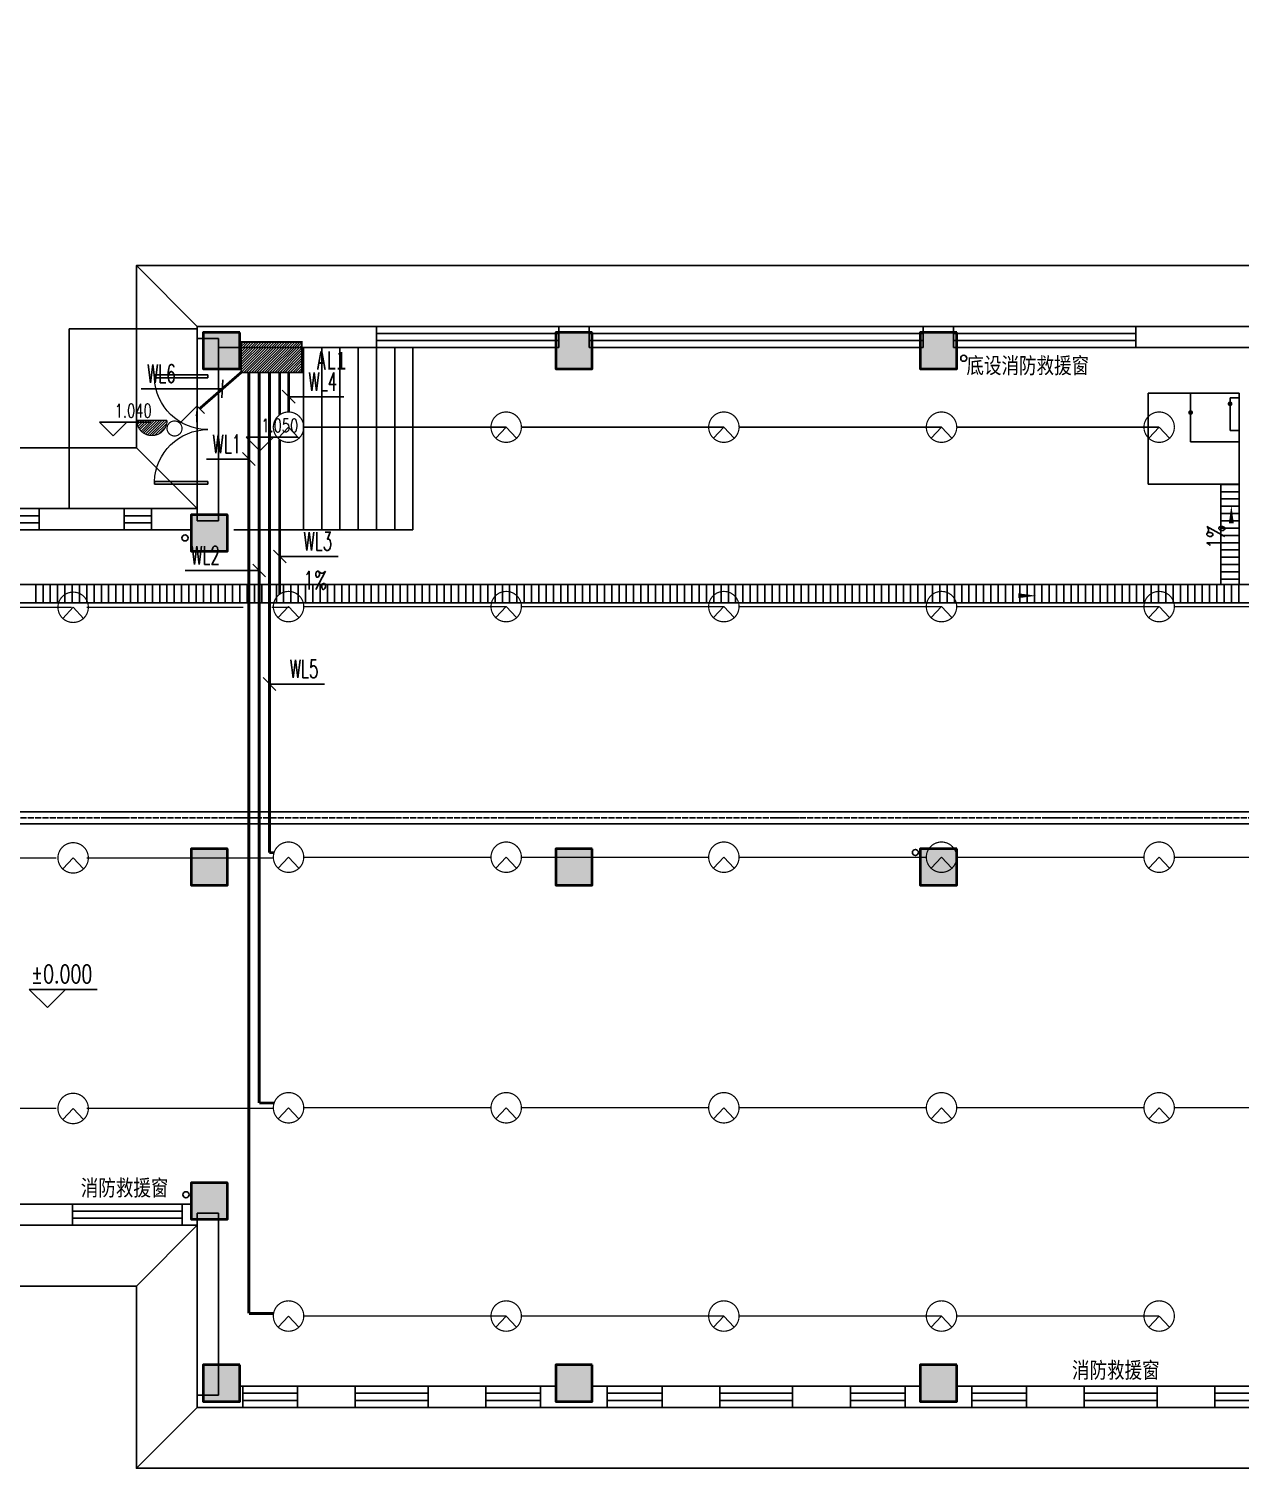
# Model space of a CAD drawing. Extents: x 815029915 to 815825525, y 579155098 to 579748855.
# Drawn here: x 815305252 to 815325190, y 579571584 to 579595284 of the extents above; entities that cross this region are included whole.
import ezdxf

# ---------------------------------------------------------------- set-up
doc = ezdxf.new("R2010")
doc.units = 0
doc.header["$LTSCALE"] = 100
doc.header["$MEASUREMENT"] = 0
doc.linetypes.add('DASHDOT', pattern=[1, 0.5, -0.25, 0, -0.25])
doc.linetypes.add('DOTE', pattern=[2.42, 2, -0.2, 0.02, -0.2])
for name, color, linetype in [('COLUMN', 9, 'Continuous'), ('DIM_ELEV', 3, 'Continuous'), ('DIM_LEAD', 3, 'Continuous'), ('DIM_SYMB', 3, 'Continuous'), ('E-CAPL-1', 7, 'Continuous'), ('E-TEXT-PLAN', 7, 'Continuous'), ('E-TEXT-PLAN-DER', 7, 'Continuous'), ('GROUND', 2, 'Continuous'), ('PUB_TEXT', 7, 'Continuous'), ('QD', 3, 'Continuous'), ('STAIR', 2, 'Continuous'), ('WALL', 9, 'Continuous'), ('WINDOW', 4, 'Continuous'), ('电-弱电平面-线缆', 3, 'Continuous'), ('电-强电平面-标注', 3, 'Continuous'), ('电-强电平面-线缆', 3, 'Continuous'), ('电-桥架', 4, 'Continuous')]:
    doc.layers.add(name, color=color, linetype=linetype)
doc.layers.add('柱填充', color=9, linetype='Continuous', lineweight=18)
doc.layers.add('砼柱', color=2, linetype='Continuous', lineweight=35)
doc.styles.add('-宋体', font='', dxfattribs={"width": 0.8})
doc.styles.add('_TCH_DIM', font='SIMPLEX', dxfattribs={"bigfont": 'GBCBIG'})
doc.styles.add('ELEC-DIM', font='simplex.shx', dxfattribs={"width": 0.6, "bigfont": 'HZTXT.shx'})
doc.styles.add('IDQSTYLE', font='txt.shx', dxfattribs={"width": 0.7, "bigfont": 'hztxt.shx'})
doc.styles.get("Standard").update_dxf_attribs({"font": 'gbenor.shx', "bigfont": 'gbcbig.shx'})
doc.styles.add('宋体-TK', font='', dxfattribs={"width": 0.8})
doc.styles.get('-宋体').set_extended_font_data('SimSun')
doc.styles.get('宋体-TK').set_extended_font_data('SimSun')

# ---------------------------------------------------------------- blocks, each defined once
blk = doc.blocks.new('HC000088')
at = {"color": 0}
for q in [(-1.72, -1.82), (1.72, -1.82)]:
    blk.add_line((0, 0), q, dxfattribs=at)
at = {"color": 0, "linetype": 'Continuous', "const_width": 0.2}
blk.add_lwpolyline([(2.5, 0, 0.198912), (1.77, 1.77, 0.198912), (0, 2.5, 0.198912), (-1.77, 1.77, 0.198912), (-2.5, 0, 0.198912), (-1.77, -1.77, 0.198912), (0, -2.5, 0.198912), (1.77, -1.77, 0.198912)], format="xyb", close=True, dxfattribs=at)
at = {"layer": 'E-TEXT-PLAN-DER', "color": 0, "style": 'IDQSTYLE', "width": 0.7}
blk.add_attdef('PSFHATT', (4.5, -2.5), '', height=2.5, dxfattribs=at)
blk = doc.blocks.new('*X25')
at = {"color": 0, "linetype": 'Continuous'}
for p, q in [((232.27, 320.09), (237.18, 325)), ((232.27, 320.51), (236.75, 325)), ((232.27, 320.94), (236.33, 325)), ((232.27, 321.36), (235.9, 325)), ((232.27, 321.79), (235.48, 325)), ((232.27, 322.21), (235.06, 325)), ((232.27, 322.63), (234.63, 325)), ((232.27, 323.06), (234.21, 325)), ((232.27, 323.48), (233.78, 325)), ((232.27, 323.91), (233.36, 325)), ((232.27, 324.33), (232.93, 325)), ((232.27, 324.76), (232.51, 325)), ((232.6, 320), (237.6, 325)), ((233.02, 320), (238.02, 325)), ((233.45, 320), (238.45, 325)), ((233.87, 320), (238.87, 325)), ((234.3, 320), (239.3, 325)), ((234.72, 320), (239.72, 325)), ((235.15, 320), (240.15, 325)), ((235.57, 320), (240.57, 325)), ((235.99, 320), (240.99, 325)), ((236.42, 320), (241.42, 325)), ((236.84, 320), (241.84, 325)), ((237.27, 320), (242.27, 325)), ((237.69, 320), (242.27, 324.57)), ((238.12, 320), (242.27, 324.15)), ((238.54, 320), (242.27, 323.72)), ((238.96, 320), (242.27, 323.3)), ((239.39, 320), (242.27, 322.88)), ((239.81, 320), (242.27, 322.45)), ((240.24, 320), (242.27, 322.03)), ((240.66, 320), (242.27, 321.6)), ((241.09, 320), (242.27, 321.18)), ((241.51, 320), (242.27, 320.75)), ((241.93, 320), (242.27, 320.33))]:
    blk.add_line(p, q, dxfattribs=at)
blk = doc.blocks.new('HC000429')
at = {"color": 0, "linetype": 'Continuous', "const_width": 0.3}
blk.add_lwpolyline([(5, 2.5), (-5, 2.5), (-5, -2.5), (5, -2.5)], close=True, dxfattribs=at)
at = {"color": 0, "linetype": 'Continuous'}
blk.add_blockref('*X25', (-237.27, -322.5), dxfattribs=at)
at = {"color": 0, "style": 'IDQSTYLE', "width": 0.7}
blk.add_attdef('PSFHATT', (7, -2.5), '', height=2.5, dxfattribs=at)
blk = doc.blocks.new('*X23')
at = {"color": 0}
for p, q in [((208.75, 123.89), (209.07, 124.22)), ((208.82, 123.54), (209.5, 124.22)), ((208.93, 123.23), (209.92, 124.22)), ((209.07, 122.95), (210.35, 124.22)), ((209.24, 122.7), (210.77, 124.22)), ((209.44, 122.47), (211.19, 124.22)), ((209.67, 122.27), (211.62, 124.22)), ((209.91, 122.09), (212.04, 124.22)), ((210.19, 121.94), (212.47, 124.22)), ((210.5, 121.83), (212.89, 124.22)), ((210.84, 121.75), (213.32, 124.22)), ((211.24, 121.72), (213.73, 124.21)), ((211.71, 121.77), (213.68, 123.73)), ((212.36, 121.99), (213.45, 123.09))]:
    blk.add_line(p, q, dxfattribs=at)
blk = doc.blocks.new('HC000090')
at = {"color": 0, "linetype": 'Continuous', "const_width": 0.2}
blk.add_lwpolyline([(-2.5, 0, 0.198912), (-1.77, -1.77, 0.198912), (0, -2.5, 0.198912), (1.77, -1.77, 0.198912), (2.5, 0, 0.198912)], format="xyb", dxfattribs=at)
at = {"color": 0, "const_width": 0.2}
blk.add_lwpolyline([(-2.5, 0), (2.5, 0)], dxfattribs=at)
at = {"color": 0}
blk.add_blockref('*X23', (-211.23, -124.22), dxfattribs=at)
at = {"layer": 'E-TEXT-PLAN-DER', "color": 0, "style": 'IDQSTYLE', "width": 0.7}
blk.add_attdef('PSFHATT', (4.5, -2.5), '', height=2.5, dxfattribs=at)
blk = doc.blocks.new('HC000117')
at = {"color": 0, "linetype": 'Continuous', "const_width": 0.2}
blk.add_lwpolyline([(0.88, 2.13), (3.75, 5), (5, 3.75)], dxfattribs=at)
blk.add_lwpolyline([(0.88, 0.37, 0.198912), (1.25, 1.25, 0.198912), (0.88, 2.13, 0.198912), (0, 2.5, 0.198912), (-0.88, 2.13, 0.198912), (-1.25, 1.25, 0.198912), (-0.88, 0.37, 0.198912), (0, 0, 0.198912)], format="xyb", close=True, dxfattribs=at)
at = {"color": 0, "style": 'IDQSTYLE', "width": 0.7}
blk.add_attdef('T', (3.4, 2.26), '', height=1.85, dxfattribs=at)
at = {"layer": 'E-TEXT-PLAN-DER', "color": 0, "style": 'IDQSTYLE', "width": 0.7}
blk.add_attdef('PSFHATT', (7, 0), '', height=1.85, dxfattribs=at)
blk = doc.blocks.new('$TCHSYS$WIN2D')
for p, q in [((-0.5, 0.5), (0.5, 0.5)), ((-0.5, 0.5), (-0.5, -0.5)), ((0.5, 0.5), (0.5, -0.5)), ((0.5, 0.1667), (-0.5, 0.1667)), ((0.5, -0.1667), (-0.5, -0.1667)), ((-0.5, -0.5), (0.5, -0.5))]:
    blk.add_line(p, q)
blk = doc.blocks.new('$DorLib2D$00000002')
for p, q in [((-0.5, 0), (-0.5, 0.4875)), ((-0.475, 0.4875), (-0.5, 0.4875)), ((-0.475, 0), (-0.475, 0.4875)), ((0.475, 0), (0.475, 0.4875)), ((0.475, 0.4875), (0.5, 0.4875)), ((0.5, 0), (0.5, 0.4875)), ((-0.5, 0), (-0.475, 0)), ((0.5, 0), (0.475, 0))]:
    blk.add_line(p, q)
at = {"lineweight": 13}
for centre, start, end in [((-0.4875, 0), 0, 88.53072), ((0.4875, 0), 91.46928, 180)]:
    blk.add_arc(centre, 0.4875, start, end, dxfattribs=at)

msp = doc.modelspace()

# ---------------------------------------------------------------- hatches: boundary and pattern name
at = {"layer": 'DIM_LEAD'}
for points in [[(815324413.5, 579588964.9, 1), (815324333.5, 579588964.9, 1)], [(815325063.5, 579589109.4, 1), (815324983.5, 579589109.4, 1)]]:
    msp.add_hatch(color=256, dxfattribs=at).paths.add_polyline_path(points, flags=17)
at = {"layer": '柱填充', "lineweight": 18}
for points in [[(815308723.5, 579590283.7), (815308123.5, 579590283.7), (815308123.5, 579589683.7), (815308723.5, 579589683.7)], [(815314523.5, 579590283.7), (815313923.5, 579590283.7), (815313923.5, 579589683.7), (815314523.5, 579589683.7)], [(815320523.5, 579590283.7), (815319923.5, 579590283.7), (815319923.5, 579589683.7), (815320523.5, 579589683.7)], [(815308523.5, 579587283.7), (815307923.5, 579587283.7), (815307923.5, 579586683.7), (815308523.5, 579586683.7)], [(815308523.5, 579581783.7), (815307923.5, 579581783.7), (815307923.5, 579581183.7), (815308523.5, 579581183.7)], [(815314523.5, 579581783.7), (815313923.5, 579581783.7), (815313923.5, 579581183.7), (815314523.5, 579581183.7)], [(815320523.5, 579581783.7), (815319923.5, 579581783.7), (815319923.5, 579581183.7), (815320523.5, 579581183.7)], [(815308523.5, 579576283.7), (815307923.5, 579576283.7), (815307923.5, 579575683.7), (815308523.5, 579575683.7)], [(815308723.5, 579573283.7), (815308123.5, 579573283.7), (815308123.5, 579572683.7), (815308723.5, 579572683.7)], [(815314523.5, 579573283.7), (815313923.5, 579573283.7), (815313923.5, 579572683.7), (815314523.5, 579572683.7)], [(815320523.5, 579573283.7), (815319923.5, 579573283.7), (815319923.5, 579572683.7), (815320523.5, 579572683.7)]]:
    msp.add_hatch(color=250, dxfattribs=at).paths.add_polyline_path(points)

# ---------------------------------------------------------------- linework, layer by layer
for p, q in [((815326423.5, 579590383.7), (815308023.5, 579590383.7)), ((815308023.5, 579590383.7), (815308023.5, 579587383.7)), ((815323673.5, 579587783.7), (815323673.5, 579589283.7)), ((815323673.5, 579589283.7), (815325173.5, 579589283.7)), ((815324373.5, 579588483.7), (815324373.5, 579589283.7)), ((815324373.5, 579589283.7), (815325173.5, 579589283.7)), ((815325023.5, 579588668.4), (815325023.5, 579589209.9)), ((815325023.5, 579589209.9), (815325173.5, 579589209.9)), ((815325173.5, 579589283.7), (815325173.5, 579587783.7)), ((815325173.5, 579589283.7), (815325173.5, 579588483.7)), ((815325173.5, 579588483.7), (815324373.5, 579588483.7)), ((815325173.5, 579588668.4), (815325023.5, 579588668.4)), ((815325173.5, 579587783.7), (815323673.5, 579587783.7)), ((815325173.5, 579587783.7), (815324873.5, 579587783.7)), ((815324873.5, 579587783.7), (815324873.5, 579586133.7)), ((815325173.5, 579586133.7), (815325173.5, 579587783.7)), ((815308023.5, 579587383.7), (815296023.5, 579587383.7)), ((815351603.6, 579586133.7), (815296373.5, 579586133.7)), ((815324873.5, 579586133.7), (815325173.5, 579586133.7)), ((815296373.5, 579585833.7), (815351903.6, 579585833.7)), ((815296023.5, 579575583.7), (815308023.5, 579575583.7)), ((815308023.5, 579575583.7), (815308023.5, 579572583.7)), ((815308023.5, 579572583.7), (815326023.5, 579572583.7))]:
    msp.add_line(p, q)
at = {"color": 2}
for p, q in [((815309773.5, 579587033.7), (815309773.5, 579590033.7)), ((815310073.5, 579587033.7), (815310073.5, 579590033.7)), ((815310373.5, 579587033.7), (815310373.5, 579590033.7)), ((815310673.5, 579587033.7), (815310673.5, 579590033.7)), ((815310973.5, 579587033.7), (815310973.5, 579590033.7)), ((815311273.5, 579587033.7), (815311273.5, 579590033.7)), ((815311573.5, 579587033.7), (815311573.5, 579590033.7)), ((815308623.5, 579587033.7), (815311573.5, 579587033.7))]:
    msp.add_line(p, q, dxfattribs=at)
at = {"color": 252, "linetype": 'Continuous'}
for p, q in [((815324873.5, 579587782.1), (815325173.5, 579587782.1)), ((815324873.5, 579587662.1), (815325173.5, 579587662.1)), ((815324873.5, 579587542.1), (815325173.5, 579587542.1)), ((815324873.5, 579587422.1), (815325173.5, 579587422.1)), ((815324873.5, 579587302.1), (815325173.5, 579587302.1)), ((815324873.5, 579587182.1), (815325173.5, 579587182.1)), ((815324873.5, 579587062.1), (815325173.5, 579587062.1)), ((815324873.5, 579586942.1), (815325173.5, 579586942.1)), ((815324873.5, 579586822.1), (815325173.5, 579586822.1)), ((815324873.5, 579586702.1), (815325173.5, 579586702.1)), ((815324873.5, 579586582.1), (815325173.5, 579586582.1)), ((815324873.5, 579586462.1), (815325173.5, 579586462.1)), ((815305365.8, 579586133.7), (815305365.8, 579585833.7)), ((815305485.8, 579586133.7), (815305485.8, 579585833.7)), ((815305605.8, 579586133.7), (815305605.8, 579585833.7)), ((815305725.8, 579586133.7), (815305725.8, 579585833.7)), ((815305845.8, 579586133.7), (815305845.8, 579585833.7)), ((815305965.8, 579586133.7), (815305965.8, 579585833.7)), ((815306085.8, 579586133.7), (815306085.8, 579585833.7)), ((815306205.8, 579586133.7), (815306205.8, 579585833.7)), ((815306325.8, 579586133.7), (815306325.8, 579585833.7)), ((815306445.8, 579586133.7), (815306445.8, 579585833.7)), ((815306565.8, 579586133.7), (815306565.8, 579585833.7)), ((815306685.8, 579586133.7), (815306685.8, 579585833.7)), ((815306805.8, 579586133.7), (815306805.8, 579585833.7)), ((815306925.8, 579586133.7), (815306925.8, 579585833.7)), ((815307045.8, 579586133.7), (815307045.8, 579585833.7)), ((815307165.8, 579586133.7), (815307165.8, 579585833.7)), ((815307285.8, 579586133.7), (815307285.8, 579585833.7)), ((815307405.8, 579586133.7), (815307405.8, 579585833.7)), ((815307525.8, 579586133.7), (815307525.8, 579585833.7)), ((815307645.8, 579586133.7), (815307645.8, 579585833.7)), ((815307765.8, 579586133.7), (815307765.8, 579585833.7)), ((815307885.8, 579586133.7), (815307885.8, 579585833.7)), ((815308005.8, 579586133.7), (815308005.8, 579585833.7)), ((815308125.8, 579586133.7), (815308125.8, 579585833.7)), ((815308245.8, 579586133.7), (815308245.8, 579585833.7)), ((815308365.8, 579586133.7), (815308365.8, 579585833.7)), ((815308485.8, 579586133.7), (815308485.8, 579585833.7)), ((815308605.8, 579586133.7), (815308605.8, 579585833.7)), ((815308725.8, 579586133.7), (815308725.8, 579585833.7)), ((815308845.8, 579586133.7), (815308845.8, 579585833.7)), ((815308965.8, 579586133.7), (815308965.8, 579585833.7)), ((815309085.8, 579586133.7), (815309085.8, 579585833.7)), ((815309205.8, 579586133.7), (815309205.8, 579585833.7)), ((815309325.8, 579586133.7), (815309325.8, 579585833.7)), ((815309445.8, 579586133.7), (815309445.8, 579585833.7)), ((815309565.8, 579586133.7), (815309565.8, 579585833.7)), ((815309685.8, 579586133.7), (815309685.8, 579585833.7)), ((815309805.8, 579586133.7), (815309805.8, 579585833.7)), ((815309925.8, 579586133.7), (815309925.8, 579585833.7)), ((815310045.8, 579586133.7), (815310045.8, 579585833.7)), ((815310165.8, 579586133.7), (815310165.8, 579585833.7)), ((815310285.8, 579586133.7), (815310285.8, 579585833.7)), ((815310405.8, 579586133.7), (815310405.8, 579585833.7)), ((815310525.8, 579586133.7), (815310525.8, 579585833.7)), ((815310645.8, 579586133.7), (815310645.8, 579585833.7)), ((815310765.8, 579586133.7), (815310765.8, 579585833.7)), ((815310885.8, 579586133.7), (815310885.8, 579585833.7)), ((815311005.8, 579586133.7), (815311005.8, 579585833.7)), ((815311125.8, 579586133.7), (815311125.8, 579585833.7)), ((815311245.8, 579586133.7), (815311245.8, 579585833.7)), ((815311365.8, 579586133.7), (815311365.8, 579585833.7)), ((815311485.8, 579586133.7), (815311485.8, 579585833.7)), ((815311605.8, 579586133.7), (815311605.8, 579585833.7)), ((815311725.8, 579586133.7), (815311725.8, 579585833.7)), ((815311845.8, 579586133.7), (815311845.8, 579585833.7)), ((815311965.8, 579586133.7), (815311965.8, 579585833.7)), ((815312085.8, 579586133.7), (815312085.8, 579585833.7)), ((815312205.8, 579586133.7), (815312205.8, 579585833.7)), ((815312325.8, 579586133.7), (815312325.8, 579585833.7)), ((815312445.8, 579586133.7), (815312445.8, 579585833.7)), ((815312565.8, 579586133.7), (815312565.8, 579585833.7)), ((815312685.8, 579586133.7), (815312685.8, 579585833.7)), ((815312805.8, 579586133.7), (815312805.8, 579585833.7)), ((815312925.8, 579586133.7), (815312925.8, 579585833.7)), ((815313045.8, 579586133.7), (815313045.8, 579585833.7)), ((815313165.8, 579586133.7), (815313165.8, 579585833.7)), ((815313285.8, 579586133.7), (815313285.8, 579585833.7)), ((815313405.8, 579586133.7), (815313405.8, 579585833.7)), ((815313525.8, 579586133.7), (815313525.8, 579585833.7)), ((815313645.8, 579586133.7), (815313645.8, 579585833.7)), ((815313765.8, 579586133.7), (815313765.8, 579585833.7)), ((815313885.8, 579586133.7), (815313885.8, 579585833.7)), ((815314005.8, 579586133.7), (815314005.8, 579585833.7)), ((815314125.8, 579586133.7), (815314125.8, 579585833.7)), ((815314245.8, 579586133.7), (815314245.8, 579585833.7)), ((815314365.8, 579586133.7), (815314365.8, 579585833.7)), ((815314485.8, 579586133.7), (815314485.8, 579585833.7)), ((815314605.8, 579586133.7), (815314605.8, 579585833.7)), ((815314725.8, 579586133.7), (815314725.8, 579585833.7)), ((815314845.8, 579586133.7), (815314845.8, 579585833.7)), ((815314965.8, 579586133.7), (815314965.8, 579585833.7)), ((815315085.8, 579586133.7), (815315085.8, 579585833.7)), ((815315205.8, 579586133.7), (815315205.8, 579585833.7)), ((815315325.8, 579586133.7), (815315325.8, 579585833.7)), ((815315445.8, 579586133.7), (815315445.8, 579585833.7)), ((815315565.8, 579586133.7), (815315565.8, 579585833.7)), ((815315685.8, 579586133.7), (815315685.8, 579585833.7)), ((815315805.8, 579586133.7), (815315805.8, 579585833.7)), ((815315925.8, 579586133.7), (815315925.8, 579585833.7)), ((815316045.8, 579586133.7), (815316045.8, 579585833.7)), ((815316165.8, 579586133.7), (815316165.8, 579585833.7)), ((815316285.8, 579586133.7), (815316285.8, 579585833.7)), ((815316405.8, 579586133.7), (815316405.8, 579585833.7)), ((815316525.8, 579586133.7), (815316525.8, 579585833.7)), ((815316645.8, 579586133.7), (815316645.8, 579585833.7)), ((815316765.8, 579586133.7), (815316765.8, 579585833.7)), ((815316885.8, 579586133.7), (815316885.8, 579585833.7)), ((815317005.8, 579586133.7), (815317005.8, 579585833.7)), ((815317125.8, 579586133.7), (815317125.8, 579585833.7)), ((815317245.8, 579586133.7), (815317245.8, 579585833.7)), ((815317365.8, 579586133.7), (815317365.8, 579585833.7)), ((815317485.8, 579586133.7), (815317485.8, 579585833.7)), ((815317605.8, 579586133.7), (815317605.8, 579585833.7)), ((815317725.8, 579586133.7), (815317725.8, 579585833.7)), ((815317845.8, 579586133.7), (815317845.8, 579585833.7)), ((815317965.8, 579586133.7), (815317965.8, 579585833.7)), ((815318085.8, 579586133.7), (815318085.8, 579585833.7)), ((815318205.8, 579586133.7), (815318205.8, 579585833.7)), ((815318325.8, 579586133.7), (815318325.8, 579585833.7)), ((815318445.8, 579586133.7), (815318445.8, 579585833.7)), ((815318565.8, 579586133.7), (815318565.8, 579585833.7)), ((815318685.8, 579586133.7), (815318685.8, 579585833.7)), ((815318805.8, 579586133.7), (815318805.8, 579585833.7)), ((815318925.8, 579586133.7), (815318925.8, 579585833.7)), ((815319045.8, 579586133.7), (815319045.8, 579585833.7)), ((815319165.8, 579586133.7), (815319165.8, 579585833.7)), ((815319285.8, 579586133.7), (815319285.8, 579585833.7)), ((815319405.8, 579586133.7), (815319405.8, 579585833.7)), ((815319525.8, 579586133.7), (815319525.8, 579585833.7)), ((815319645.8, 579586133.7), (815319645.8, 579585833.7)), ((815319765.8, 579586133.7), (815319765.8, 579585833.7)), ((815319885.8, 579586133.7), (815319885.8, 579585833.7)), ((815320005.8, 579586133.7), (815320005.8, 579585833.7)), ((815320125.8, 579586133.7), (815320125.8, 579585833.7)), ((815320245.8, 579586133.7), (815320245.8, 579585833.7)), ((815320365.8, 579586133.7), (815320365.8, 579585833.7)), ((815320485.8, 579586133.7), (815320485.8, 579585833.7)), ((815320605.8, 579586133.7), (815320605.8, 579585833.7)), ((815320725.8, 579586133.7), (815320725.8, 579585833.7)), ((815320845.8, 579586133.7), (815320845.8, 579585833.7)), ((815320965.8, 579586133.7), (815320965.8, 579585833.7)), ((815321085.8, 579586133.7), (815321085.8, 579585833.7)), ((815321205.8, 579586133.7), (815321205.8, 579585833.7)), ((815321325.8, 579586133.7), (815321325.8, 579585833.7)), ((815321445.8, 579586133.7), (815321445.8, 579585833.7)), ((815321565.8, 579586133.7), (815321565.8, 579585833.7)), ((815321685.8, 579586133.7), (815321685.8, 579585833.7)), ((815321805.8, 579586133.7), (815321805.8, 579585833.7)), ((815321925.8, 579586133.7), (815321925.8, 579585833.7)), ((815322045.8, 579586133.7), (815322045.8, 579585833.7)), ((815322165.8, 579586133.7), (815322165.8, 579585833.7)), ((815322285.8, 579586133.7), (815322285.8, 579585833.7)), ((815322405.8, 579586133.7), (815322405.8, 579585833.7)), ((815322525.8, 579586133.7), (815322525.8, 579585833.7)), ((815322645.8, 579586133.7), (815322645.8, 579585833.7)), ((815322765.8, 579586133.7), (815322765.8, 579585833.7)), ((815322885.8, 579586133.7), (815322885.8, 579585833.7)), ((815323005.8, 579586133.7), (815323005.8, 579585833.7)), ((815323125.8, 579586133.7), (815323125.8, 579585833.7)), ((815323245.8, 579586133.7), (815323245.8, 579585833.7)), ((815323365.8, 579586133.7), (815323365.8, 579585833.7)), ((815323485.8, 579586133.7), (815323485.8, 579585833.7)), ((815323605.8, 579586133.7), (815323605.8, 579585833.7)), ((815323725.8, 579586133.7), (815323725.8, 579585833.7)), ((815323845.8, 579586133.7), (815323845.8, 579585833.7)), ((815323965.8, 579586133.7), (815323965.8, 579585833.7)), ((815324085.8, 579586133.7), (815324085.8, 579585833.7)), ((815324205.8, 579586133.7), (815324205.8, 579585833.7)), ((815324325.8, 579586133.7), (815324325.8, 579585833.7)), ((815324445.8, 579586133.7), (815324445.8, 579585833.7)), ((815324565.8, 579586133.7), (815324565.8, 579585833.7)), ((815324685.8, 579586133.7), (815324685.8, 579585833.7)), ((815324805.8, 579586133.7), (815324805.8, 579585833.7)), ((815324873.5, 579586342.1), (815325173.5, 579586342.1)), ((815324873.5, 579586222.1), (815325173.5, 579586222.1)), ((815324925.8, 579586133.7), (815324925.8, 579585833.7)), ((815325045.8, 579586133.7), (815325045.8, 579585833.7)), ((815325165.8, 579586133.7), (815325165.8, 579585833.7))]:
    msp.add_line(p, q, dxfattribs=at)
for centre in [(815320639.9, 579589859.6), (815307822.7, 579586901.6), (815319845.1, 579581721.6), (815307838.6, 579576085.4)]:
    msp.add_circle(centre, 50)
at = {"layer": 'COLUMN'}
for points in [[(815313923.5, 579589683.7), (815314523.5, 579589683.7), (815314523.5, 579590283.7), (815313923.5, 579590283.7)], [(815319923.5, 579589683.7), (815320523.5, 579589683.7), (815320523.5, 579590283.7), (815319923.5, 579590283.7)], [(815307923.5, 579586683.7), (815308523.5, 579586683.7), (815308523.5, 579587283.7), (815307923.5, 579587283.7)], [(815307923.5, 579581183.7), (815308523.5, 579581183.7), (815308523.5, 579581783.7), (815307923.5, 579581783.7)], [(815313923.5, 579581183.7), (815314523.5, 579581183.7), (815314523.5, 579581783.7), (815313923.5, 579581783.7)], [(815319923.5, 579581183.7), (815320523.5, 579581183.7), (815320523.5, 579581783.7), (815319923.5, 579581783.7)], [(815307923.5, 579575683.7), (815308523.5, 579575683.7), (815308523.5, 579576283.7), (815307923.5, 579576283.7)], [(815308123.5, 579572683.7), (815308723.5, 579572683.7), (815308723.5, 579573283.7), (815308123.5, 579573283.7)], [(815313923.5, 579572683.7), (815314523.5, 579572683.7), (815314523.5, 579573283.7), (815313923.5, 579573283.7)], [(815319923.5, 579572683.7), (815320523.5, 579572683.7), (815320523.5, 579573283.7), (815319923.5, 579573283.7)]]:
    msp.add_lwpolyline(points, close=True, dxfattribs=at)
at = {"layer": 'DIM_ELEV'}
for p, q in [((815306642.6, 579588581.1), (815306417.6, 579588806.1)), ((815306417.6, 579588806.1), (815307258.7, 579588806.1)), ((815306642.6, 579588581.1), (815306867.6, 579588806.1)), ((815309056, 579588336), (815308831, 579588561)), ((815308831, 579588561), (815309672.2, 579588561)), ((815309056, 579588336), (815309281, 579588561)), ((815305557.2, 579579167.3), (815305257.2, 579579467.3)), ((815305257.2, 579579467.3), (815306378.8, 579579467.3)), ((815305557.2, 579579167.3), (815305857.2, 579579467.3))]:
    msp.add_line(p, q, dxfattribs=at)
at = {"layer": 'DIM_SYMB'}
for points in [[(815325044.4, 579586376.6, 0, 0, 0), (815325044.4, 579587442.6, 0, 80, 0), (815325044.4, 579587142.6, 0, 0, 0)], [(815298076.2, 579585948.8, 0, 0, 0), (815321837.3, 579585948.8, 0, 80, 0), (815321537.3, 579585948.8, 0, 0, 0)]]:
    msp.add_lwpolyline(points, format="xyseb", dxfattribs=at)
at = {"layer": 'E-CAPL-1', "color": 1, "linetype": 'Continuous', "const_width": 22.5}
for points in [[(815309776.8, 579588724.4), (815313109.2, 579588724.4)], [(815313359.2, 579588724.4), (815316691.6, 579588724.4)], [(815316941.6, 579588724.4), (815320273.9, 579588724.4)], [(815320523.9, 579588724.4), (815323856.3, 579588724.4)], [(815302622.8, 579585758.8), (815305955.2, 579585758.8)], [(815306205.2, 579585758.8), (815308783.5, 579585758.8)], [(815309248, 579585758.8), (815309537.5, 579585758.8)], [(815309776.8, 579585770.1), (815313109.2, 579585770.1)], [(815313359.2, 579585770.1), (815316691.6, 579585770.1)], [(815316941.6, 579585770.1), (815320273.9, 579585770.1)], [(815320523.9, 579585770.1), (815323856.3, 579585770.1)], [(815324106.3, 579585770.1), (815327438.7, 579585770.1)], [(815302622.8, 579581632.9), (815305705.2, 579581632.9)], [(815306205.2, 579581632.9), (815309287.5, 579581632.9)], [(815309776.8, 579581644.2), (815312859.2, 579581644.2)], [(815313359.2, 579581644.2), (815316441.6, 579581644.2)], [(815316941.6, 579581644.2), (815320023.9, 579581644.2)], [(815320523.9, 579581644.2), (815323606.3, 579581644.2)], [(815324106.3, 579581644.2), (815327188.7, 579581644.2)], [(815302622.8, 579577507), (815305705.2, 579577507)], [(815306205.2, 579577507), (815309287.5, 579577507)], [(815309776.8, 579577518.3), (815312859.2, 579577518.3)], [(815313359.2, 579577518.3), (815316441.6, 579577518.3)], [(815316941.6, 579577518.3), (815320023.9, 579577518.3)], [(815320523.9, 579577518.3), (815323606.3, 579577518.3)], [(815324106.3, 579577518.3), (815327188.7, 579577518.3)], [(815309776.8, 579574089), (815313109.2, 579574089)], [(815313359.2, 579574089), (815316691.6, 579574089)], [(815316941.6, 579574089), (815320273.9, 579574089)], [(815320523.9, 579574089), (815323856.3, 579574089)]]:
    msp.add_lwpolyline(points, dxfattribs=at)
at = {"layer": 'GROUND'}
for p, q in [((815308023.5, 579590383.7), (815307023.5, 579591383.7)), ((815308023.5, 579587383.7), (815307023.5, 579588383.7)), ((815308023.5, 579575583.7), (815307023.5, 579574583.7)), ((815308023.5, 579572583.7), (815307023.5, 579571583.7))]:
    msp.add_line(p, q, dxfattribs=at)
for points in [[(815354723.5, 579594383.7), (815339423.5, 579594383.7), (815339423.5, 579595283.7), (815331023.5, 579595283.7), (815331023.5, 579588383.7), (815327423.5, 579588383.7), (815327423.5, 579591383.7), (815307023.5, 579591383.7), (815307023.5, 579588383.7), (815295023.5, 579588383.7), (815295023.5, 579574583.7), (815307023.5, 579574583.7), (815307023.5, 579571583.7), (815326023.5, 579571583.7)], [(815353723.5, 579593383.7), (815338423.5, 579593383.7), (815338423.5, 579594283.7), (815332023.5, 579594283.7), (815332023.5, 579587383.7), (815326423.5, 579587383.7), (815326423.5, 579590383.7), (815308023.5, 579590383.7), (815308023.5, 579587383.7), (815296023.5, 579587383.7), (815296023.5, 579575583.7), (815308023.5, 579575583.7), (815308023.5, 579572583.7), (815326023.5, 579572583.7)]]:
    msp.add_lwpolyline(points, dxfattribs=at)
at = {"layer": 'STAIR'}
for p, q in [((815308018, 579590345.2), (815305918, 579590345.2)), ((815305918, 579590345.2), (815305918, 579587383.7)), ((815305918, 579587383.7), (815308018, 579587383.7))]:
    msp.add_line(p, q, dxfattribs=at)
at = {"layer": 'WALL'}
for p, q in [((815308023.5, 579590383.7), (815310973.5, 579590383.7)), ((815313973.5, 579590383.7), (815314473.5, 579590383.7)), ((815319973.5, 579590383.7), (815320473.5, 579590383.7)), ((815323473.5, 579590383.7), (815326423.5, 579590383.7)), ((815308023.5, 579587183.7), (815308023.5, 579590183.7)), ((815308023.5, 579590183.7), (815308373.5, 579590183.7)), ((815308373.5, 579587183.7), (815308373.5, 579590183.7)), ((815308373.5, 579590033.7), (815310973.5, 579590033.7)), ((815323473.5, 579590033.7), (815325723.5, 579590033.7)), ((815305423.5, 579587383.7), (815306823.5, 579587383.7)), ((815307273.5, 579587383.7), (815308023.5, 579587383.7)), ((815308023.5, 579587183.7), (815308373.5, 579587183.7)), ((815305423.5, 579587033.7), (815306823.5, 579587033.7)), ((815307273.5, 579587033.7), (815307923.5, 579587033.7)), ((815305973.5, 579575933.7), (815302523.5, 579575933.7)), ((815307923.5, 579575933.7), (815307773.5, 579575933.7)), ((815308023.5, 579572783.7), (815308023.5, 579575783.7)), ((815308023.5, 579575783.7), (815308373.5, 579575783.7)), ((815308373.5, 579572783.7), (815308373.5, 579575783.7)), ((815305973.5, 579575583.7), (815296223.5, 579575583.7)), ((815308023.5, 579575583.7), (815307773.5, 579575583.7)), ((815308773.5, 579572933.7), (815308723.5, 579572933.7)), ((815310623.5, 579572933.7), (815309673.5, 579572933.7)), ((815312773.5, 579572933.7), (815311823.5, 579572933.7)), ((815313923.5, 579572933.7), (815313673.5, 579572933.7)), ((815314773.5, 579572933.7), (815314523.5, 579572933.7)), ((815316623.5, 579572933.7), (815315673.5, 579572933.7)), ((815318773.5, 579572933.7), (815317823.5, 579572933.7)), ((815319923.5, 579572933.7), (815319673.5, 579572933.7)), ((815320773.5, 579572933.7), (815320523.5, 579572933.7)), ((815322623.5, 579572933.7), (815321673.5, 579572933.7)), ((815324773.5, 579572933.7), (815323823.5, 579572933.7)), ((815308023.5, 579572783.7), (815308373.5, 579572783.7)), ((815308773.5, 579572583.7), (815308023.5, 579572583.7)), ((815310623.5, 579572583.7), (815309673.5, 579572583.7)), ((815312773.5, 579572583.7), (815311823.5, 579572583.7)), ((815314773.5, 579572583.7), (815313673.5, 579572583.7)), ((815316623.5, 579572583.7), (815315673.5, 579572583.7)), ((815318773.5, 579572583.7), (815317823.5, 579572583.7)), ((815320773.5, 579572583.7), (815319673.5, 579572583.7)), ((815322623.5, 579572583.7), (815321673.5, 579572583.7)), ((815324773.5, 579572583.7), (815323823.5, 579572583.7))]:
    msp.add_line(p, q, dxfattribs=at)
for points in [[(815310973.5, 579590383.7), (815310973.5, 579590033.7)], [(815313973.5, 579590383.7), (815313973.5, 579590283.7)], [(815314473.5, 579590383.7), (815314473.5, 579590283.7)], [(815319973.5, 579590383.7), (815319973.5, 579590283.7)], [(815320473.5, 579590383.7), (815320473.5, 579590283.7)], [(815323473.5, 579590383.7), (815323473.5, 579590033.7)], [(815305423.5, 579587383.7), (815305423.5, 579587033.7)], [(815306823.5, 579587383.7), (815306823.5, 579587033.7)], [(815307273.5, 579587383.7), (815307273.5, 579587033.7)], [(815305973.5, 579575583.7), (815305973.5, 579575933.7)], [(815307773.5, 579575583.7), (815307773.5, 579575933.7)], [(815308773.5, 579572583.7), (815308773.5, 579572933.7)], [(815309673.5, 579572583.7), (815309673.5, 579572933.7)], [(815310623.5, 579572583.7), (815310623.5, 579572933.7)], [(815311823.5, 579572583.7), (815311823.5, 579572933.7)], [(815312773.5, 579572583.7), (815312773.5, 579572933.7)], [(815313673.5, 579572583.7), (815313673.5, 579572933.7)], [(815314773.5, 579572583.7), (815314773.5, 579572933.7)], [(815315673.5, 579572583.7), (815315673.5, 579572933.7)], [(815316623.5, 579572583.7), (815316623.5, 579572933.7)], [(815317823.5, 579572583.7), (815317823.5, 579572933.7)], [(815318773.5, 579572583.7), (815318773.5, 579572933.7)], [(815319673.5, 579572583.7), (815319673.5, 579572933.7)], [(815320773.5, 579572583.7), (815320773.5, 579572933.7)], [(815321673.5, 579572583.7), (815321673.5, 579572933.7)], [(815322623.5, 579572583.7), (815322623.5, 579572933.7)], [(815323823.5, 579572583.7), (815323823.5, 579572933.7)], [(815324773.5, 579572583.7), (815324773.5, 579572933.7)]]:
    msp.add_lwpolyline(points, dxfattribs=at)
at = {"layer": '电-弱电平面-线缆', "color": 171, "linetype": 'DASHDOT', "const_width": 30}
msp.add_lwpolyline([(815309272.9, 579588724.4), (815309276.8, 579588724.4)], dxfattribs=at)
at = {"layer": '电-强电平面-标注', "color": 1}
for p, q in [((815308447.5, 579589505.2), (815308427.3, 579589205.9)), ((815307762, 579589355.5), (815307099.1, 579589355.5)), ((815308437.4, 579589355.5), (815307762, 579589355.5)), ((815309421.6, 579589331.2), (815309633.8, 579589119.1)), ((815309527.7, 579589225.2), (815309757.7, 579589225.2)), ((815309757.7, 579589225.2), (815310437.7, 579589225.2)), ((815308979.5, 579588092.6), (815308767.4, 579588304.8)), ((815308770.9, 579588198.7), (815308176.6, 579588198.7)), ((815308873.5, 579588198.7), (815308770.9, 579588198.7)), ((815309276.5, 579586701.9), (815309488.7, 579586489.8)), ((815309382.6, 579586595.8), (815309674, 579586595.8)), ((815309674, 579586595.8), (815310345.4, 579586595.8)), ((815308496.3, 579586364.3), (815307824.9, 579586364.3)), ((815309043.2, 579586364.3), (815308496.3, 579586364.3)), ((815309149.2, 579586258.3), (815308937.1, 579586470.4)), ((815309319, 579584389), (815309106.8, 579584601.2)), ((815309212.9, 579584495.1), (815309447.9, 579584495.1)), ((815309447.9, 579584495.1), (815310119.3, 579584495.1))]:
    msp.add_line(p, q, dxfattribs=at)
at = {"layer": '电-强电平面-线缆', "color": 1, "linetype": 'Continuous', "const_width": 45}
for points in [[(815308064.2, 579589029.6), (815308746.4, 579589625.5)], [(815308873.5, 579589625.5), (815308873.5, 579574131.4)], [(815309043.2, 579589625.5), (815309043.2, 579577596.6)], [(815309212.9, 579589625.5), (815309212.9, 579585585.7)], [(815309382.6, 579588928.6), (815309382.6, 579589625.5)], [(815309527.7, 579588974.4), (815309527.7, 579589625.5)], [(815309382.6, 579585974.3), (815309382.6, 579588520.1)], [(815309212.9, 579585629.5), (815309212.9, 579581717.1)], [(815309212.9, 579581717.1), (815309287.7, 579581717.1)], [(815309043.2, 579577596.6), (815309289.4, 579577596.6)], [(815308873.5, 579574131.4), (815309280.4, 579574131.4)]]:
    msp.add_lwpolyline(points, dxfattribs=at)
at = {"layer": '电-桥架', "color": 5, "linetype": 'DOTE', "ltscale": 0.5}
msp.add_line((815333043.4, 579582291.5), (815296884.3, 579582291.5), dxfattribs=at)
at = {"layer": '电-桥架', "ltscale": 0.5}
msp.add_lwpolyline([(815296884.3, 579582391.5), (815333043.4, 579582391.5), (815333043.4, 579582191.5), (815296884.3, 579582191.5)], close=True, dxfattribs=at)
at = {"layer": '砼柱', "color": 3, "lineweight": 35}
for points in [[(815308723.5, 579590283.7), (815308123.5, 579590283.7), (815308123.5, 579589683.7), (815308723.5, 579589683.7)], [(815314523.5, 579590283.7), (815313923.5, 579590283.7), (815313923.5, 579589683.7), (815314523.5, 579589683.7)], [(815320523.5, 579590283.7), (815319923.5, 579590283.7), (815319923.5, 579589683.7), (815320523.5, 579589683.7)], [(815308523.5, 579587283.7), (815307923.5, 579587283.7), (815307923.5, 579586683.7), (815308523.5, 579586683.7)], [(815308523.5, 579581783.7), (815307923.5, 579581783.7), (815307923.5, 579581183.7), (815308523.5, 579581183.7)], [(815314523.5, 579581783.7), (815313923.5, 579581783.7), (815313923.5, 579581183.7), (815314523.5, 579581183.7)], [(815320523.5, 579581783.7), (815319923.5, 579581783.7), (815319923.5, 579581183.7), (815320523.5, 579581183.7)], [(815308523.5, 579576283.7), (815307923.5, 579576283.7), (815307923.5, 579575683.7), (815308523.5, 579575683.7)], [(815308723.5, 579573283.7), (815308123.5, 579573283.7), (815308123.5, 579572683.7), (815308723.5, 579572683.7)], [(815314523.5, 579573283.7), (815313923.5, 579573283.7), (815313923.5, 579572683.7), (815314523.5, 579572683.7)], [(815320523.5, 579573283.7), (815319923.5, 579573283.7), (815319923.5, 579572683.7), (815320523.5, 579572683.7)]]:
    msp.add_lwpolyline(points, close=True, dxfattribs=at)

# ---------------------------------------------------------------- block references
at = {"layer": 'E-TEXT-PLAN', "color": 142, "xscale": 100, "yscale": 100, "zscale": 100, "rotation": 180}
msp.add_blockref('HC000429', (815309246.4, 579589875.5), dxfattribs=at)
at = {"layer": 'E-TEXT-PLAN', "color": 4}
ref = msp.add_blockref('HC000117', (815307649.9, 579588579.2), dxfattribs=dict(at, xscale=98.81663682697852, yscale=98.81663682697852, zscale=98.81663682697852, rotation=359.9672106955048))
ref.add_attrib('T', 't', (815307985.7, 579588802.1), dxfattribs={"color": 0, "height": 182.6, "rotation": 359.96721, "width": 0.7})
at = {"layer": 'E-TEXT-PLAN', "color": 4, "xscale": 100, "yscale": 100, "zscale": 100}
for name, p in [('HC000088', (815309526.8, 579588724.4)), ('HC000088', (815313109.2, 579588724.4)), ('HC000088', (815316691.6, 579588724.4)), ('HC000088', (815320273.9, 579588724.4)), ('HC000088', (815323856.3, 579588724.4)), ('HC000090', (815307277.9, 579588836.2)), ('HC000088', (815305981.4, 579585758.8)), ('HC000088', (815309526.8, 579585770.1)), ('HC000088', (815313109.2, 579585770.1)), ('HC000088', (815316691.6, 579585770.1)), ('HC000088', (815320273.9, 579585770.1)), ('HC000088', (815323856.3, 579585770.1)), ('HC000088', (815305981.4, 579581632.9)), ('HC000088', (815309526.8, 579581644.2)), ('HC000088', (815313109.2, 579581644.2)), ('HC000088', (815316691.6, 579581644.2)), ('HC000088', (815320273.9, 579581644.2)), ('HC000088', (815323856.3, 579581644.2)), ('HC000088', (815305981.4, 579577507)), ('HC000088', (815309526.8, 579577518.3)), ('HC000088', (815313109.2, 579577518.3)), ('HC000088', (815316691.6, 579577518.3)), ('HC000088', (815320273.9, 579577518.3)), ('HC000088', (815323856.3, 579577518.3)), ('HC000088', (815309526.8, 579574089)), ('HC000088', (815313109.2, 579574089)), ('HC000088', (815316691.6, 579574089)), ('HC000088', (815320273.9, 579574089)), ('HC000088', (815323856.3, 579574089))]:
    msp.add_blockref(name, p, dxfattribs=at)
at = {"layer": 'WINDOW'}
for p, xscale, yscale, zscale in [((815312473.5, 579590208.7), -3000, 350, 3000), ((815317223.5, 579590208.7), -5499.999999761581, 350, 5499.999999761581), ((815321973.5, 579590208.7), 3000, 350, 3000), ((815305198.5, 579587208.7), 450, -350, 450), ((815307048.5, 579587208.7), 450, -350, 450)]:
    msp.add_blockref('$TCHSYS$WIN2D', p, dxfattribs=dict(at, xscale=xscale, yscale=yscale, zscale=zscale))
for name, p, xscale, yscale, zscale, rotation in [('$DorLib2D$00000002', (815308198.5, 579588683.7), -1800, 1800, 1800, 90), ('$TCHSYS$WIN2D', (815306873.5, 579575758.7), -1800, -350, 1800, 180), ('$TCHSYS$WIN2D', (815309223.5, 579572758.7), -900, -350, 900, 180), ('$TCHSYS$WIN2D', (815311223.5, 579572758.7), -1200, -350, 1200, 180), ('$TCHSYS$WIN2D', (815313223.5, 579572758.7), -900, -350, 900, 180), ('$TCHSYS$WIN2D', (815315223.5, 579572758.7), -900, -350, 900, 180), ('$TCHSYS$WIN2D', (815317223.5, 579572758.7), -1200, -350, 1200, 180), ('$TCHSYS$WIN2D', (815319223.5, 579572758.7), -900, -350, 900, 180), ('$TCHSYS$WIN2D', (815321223.5, 579572758.7), -900, -350, 900, 180), ('$TCHSYS$WIN2D', (815323223.5, 579572758.7), -1200, -350, 1200, 180), ('$TCHSYS$WIN2D', (815325223.5, 579572758.7), -900, -350, 900, 180)]:
    msp.add_blockref(name, p, dxfattribs=dict(at, xscale=xscale, yscale=yscale, zscale=zscale, rotation=rotation))

# ---------------------------------------------------------------- texts
at = {"layer": 'DIM_ELEV', "color": 7, "style": '_TCH_DIM', "width": 0.705882}
for s, height, p in [('1.040', 223.12, (815306666.2, 579588884.9)), ('1.050', 223.12, (815309079.7, 579588639.8)), ('%%P0.000', 297.5, (815305288.8, 579579572.3))]:
    msp.add_text(s, height=height, dxfattribs=at).set_placement(p)
at = {"layer": 'DIM_SYMB', "color": 7, "style": '_TCH_DIM', "width": 0.705882}
msp.add_text('1%', height=297.5, rotation=90, dxfattribs=at).set_placement((815324939.4, 579586719.6))
msp.add_text('1%', height=297.5, dxfattribs=at).set_placement((815309766.7, 579586053.8))
at = {"layer": 'PUB_TEXT', "style": '宋体-TK', "width": 0.8}
for s, p in [('底设消防救援窗', (815320684.7, 579589608.3)), ('消防救援窗', (815306107.4, 579576069.1)), ('消防救援窗', (815322421.4, 579573067.3))]:
    msp.add_text(s, height=264.35, dxfattribs=at).set_placement(p)
at = {"layer": 'QD', "color": 3, "style": '-宋体', "width": 0.8}
msp.add_text('AL1', height=300, dxfattribs=at).set_placement((815309985.6, 579589673.1, 2970))
at = {"layer": '电-强电平面-标注', "color": 1, "style": 'ELEC-DIM', "width": 0.6}
for s, p in [('WL6', (815307199.1, 579589455.5)), ('WL4', (815309857.7, 579589325.2)), ('WL1', (815308276.6, 579588298.7)), ('WL3', (815309774, 579586695.8)), ('WL2', (815307924.9, 579586464.3)), ('WL5', (815309547.9, 579584595.1))]:
    msp.add_text(s, height=300, dxfattribs=at).set_placement(p)

doc.saveas('drawing.dxf')
